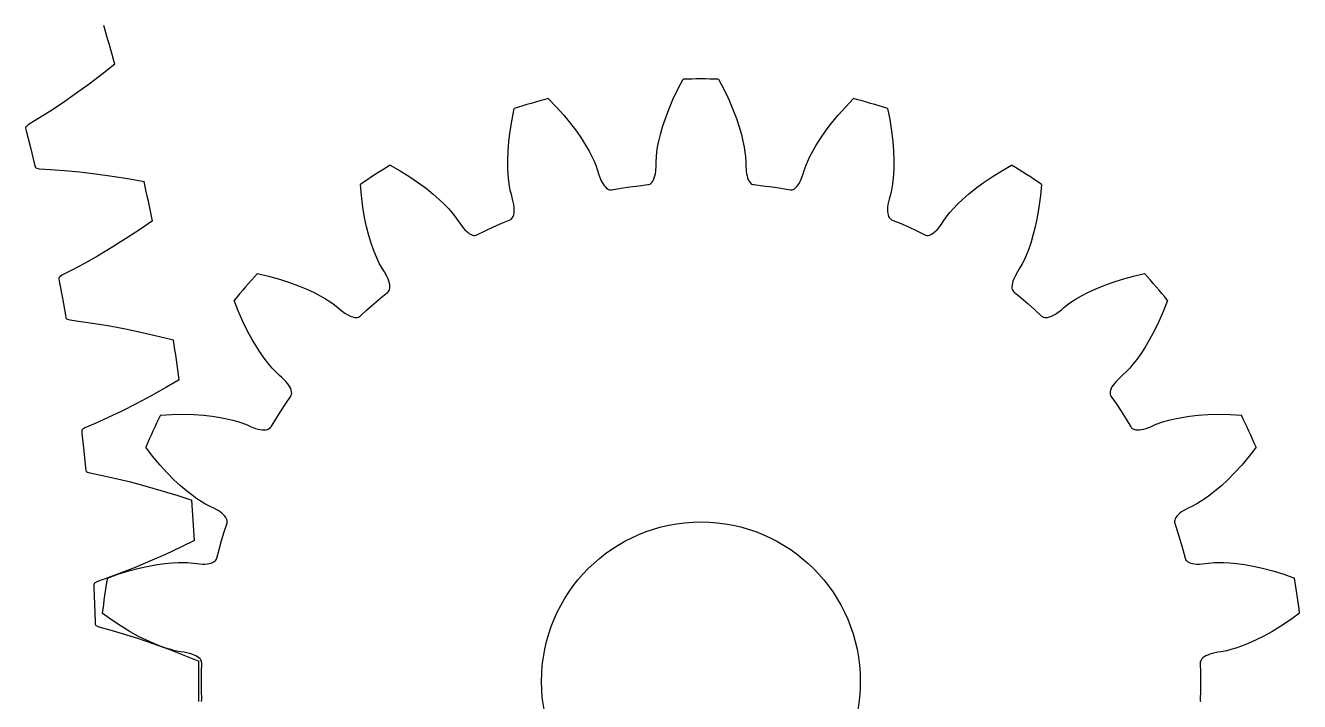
# Model space of a CAD drawing. Extents: x -46 to 68, y -46 to 46.
# Drawn here: x 42.55 to 67.92, y -0.4 to 13.07 of the extents above; entities that cross this region are included whole.
import ezdxf

# ---------------------------------------------------------------- set-up
doc = ezdxf.new("R2010")
doc.units = 0

msp = doc.modelspace()

# ---------------------------------------------------------------- linework, layer by layer
msp.add_circle((56, 0), 3.175)
msp.add_circle((56, 0), 3.175)
at = {"layer": 'layer0'}
for p, q in [((55.543, 11.796), (55.647, 11.995)), ((56.353, 11.995), (56.457, 11.796)), ((55.444, 11.589), (55.543, 11.796)), ((56.457, 11.796), (56.556, 11.589)), ((52.959, 11.608), (53.116, 11.447)), ((53.116, 11.447), (53.269, 11.276)), ((55.361, 11.394), (55.444, 11.589)), ((56.556, 11.589), (56.639, 11.394)), ((58.731, 11.276), (58.884, 11.447)), ((58.884, 11.447), (59.041, 11.608)), ((52.201, 10.963), (52.238, 11.19)), ((52.238, 11.19), (52.282, 11.41)), ((53.269, 11.276), (53.403, 11.113)), ((55.238, 11.048), (55.293, 11.214)), ((55.293, 11.214), (55.361, 11.394)), ((56.639, 11.394), (56.707, 11.214)), ((56.707, 11.214), (56.762, 11.048)), ((58.597, 11.113), (58.731, 11.276)), ((59.718, 11.41), (59.762, 11.19)), ((59.762, 11.19), (59.799, 10.963)), ((52.177, 10.753), (52.201, 10.963)), ((53.403, 11.113), (53.519, 10.959)), ((53.519, 10.959), (53.619, 10.815)), ((55.194, 10.895), (55.238, 11.048)), ((56.762, 11.048), (56.806, 10.895)), ((58.381, 10.815), (58.481, 10.959)), ((58.481, 10.959), (58.597, 11.113)), ((59.799, 10.963), (59.823, 10.753)), ((52.162, 10.561), (52.177, 10.753)), ((53.619, 10.815), (53.704, 10.681)), ((53.704, 10.681), (53.773, 10.561)), ((55.138, 10.641), (55.162, 10.76)), ((55.162, 10.76), (55.194, 10.895)), ((56.806, 10.895), (56.838, 10.76)), ((56.838, 10.76), (56.862, 10.641)), ((58.227, 10.561), (58.296, 10.681)), ((58.296, 10.681), (58.381, 10.815)), ((59.823, 10.753), (59.838, 10.561)), ((52.156, 10.385), (52.162, 10.561)), ((53.773, 10.561), (53.829, 10.452)), ((53.829, 10.452), (53.872, 10.36)), ((55.108, 10.341), (55.114, 10.456)), ((55.114, 10.456), (55.123, 10.54)), ((55.123, 10.54), (55.138, 10.641)), ((56.862, 10.641), (56.877, 10.54)), ((56.877, 10.54), (56.886, 10.456)), ((56.886, 10.456), (56.892, 10.341)), ((58.128, 10.36), (58.171, 10.452)), ((58.171, 10.452), (58.227, 10.561)), ((59.838, 10.561), (59.844, 10.385)), ((49.812, 10.281), (50.007, 10.171)), ((50.007, 10.171), (50.202, 10.05)), ((52.157, 10.227), (52.156, 10.385)), ((52.164, 10.088), (52.157, 10.227)), ((53.872, 10.36), (53.904, 10.283)), ((53.904, 10.283), (53.943, 10.173)), ((53.943, 10.173), (53.962, 10.108)), ((55.093, 10.112), (55.1, 10.161)), ((55.1, 10.161), (55.108, 10.273)), ((55.108, 10.273), (55.108, 10.341)), ((56.892, 10.341), (56.892, 10.273)), ((56.892, 10.273), (56.9, 10.161)), ((56.9, 10.161), (56.907, 10.112)), ((58.038, 10.108), (58.057, 10.173)), ((58.057, 10.173), (58.096, 10.283)), ((58.096, 10.283), (58.128, 10.36)), ((59.843, 10.227), (59.836, 10.088)), ((59.844, 10.385), (59.843, 10.227)), ((61.798, 10.05), (61.993, 10.171)), ((61.993, 10.171), (62.188, 10.281)), ((49.238, 9.676), (49.218, 9.9)), ((50.202, 10.05), (50.378, 9.931)), ((50.378, 9.931), (50.532, 9.816)), ((52.176, 9.967), (52.164, 10.088)), ((52.189, 9.866), (52.176, 9.967)), ((53.962, 10.108), (54.001, 10.003)), ((54.001, 10.003), (54.022, 9.958)), ((54.022, 9.958), (54.044, 9.918)), ((54.044, 9.918), (54.067, 9.884)), ((54.946, 9.894), (54.962, 9.897)), ((54.962, 9.897), (54.983, 9.906)), ((54.983, 9.906), (55.003, 9.92)), ((55.003, 9.92), (55.022, 9.939)), ((55.022, 9.939), (55.04, 9.964)), ((55.04, 9.964), (55.056, 9.993)), ((55.056, 9.993), (55.07, 10.028)), ((55.07, 10.028), (55.082, 10.067)), ((55.082, 10.067), (55.093, 10.112)), ((56.907, 10.112), (56.918, 10.067)), ((56.918, 10.067), (56.93, 10.028)), ((56.93, 10.028), (56.944, 9.993)), ((56.944, 9.993), (56.96, 9.964)), ((56.96, 9.964), (56.978, 9.939)), ((56.978, 9.939), (56.997, 9.92)), ((56.997, 9.92), (57.017, 9.906)), ((57.017, 9.906), (57.038, 9.897)), ((57.038, 9.897), (57.054, 9.894)), ((57.933, 9.884), (57.956, 9.918)), ((57.956, 9.918), (57.978, 9.958)), ((57.978, 9.958), (57.999, 10.003)), ((57.999, 10.003), (58.038, 10.108)), ((59.824, 9.967), (59.811, 9.866)), ((59.836, 10.088), (59.824, 9.967)), ((61.468, 9.816), (61.622, 9.931)), ((61.622, 9.931), (61.798, 10.05)), ((62.782, 9.9), (62.762, 9.676)), ((49.267, 9.449), (49.238, 9.676)), ((50.532, 9.816), (50.669, 9.706)), ((50.669, 9.706), (50.787, 9.601)), ((52.204, 9.783), (52.189, 9.866)), ((52.231, 9.671), (52.204, 9.783)), ((52.25, 9.606), (52.231, 9.671)), ((54.067, 9.884), (54.091, 9.855)), ((54.091, 9.855), (54.114, 9.831)), ((54.114, 9.831), (54.138, 9.812)), ((54.138, 9.812), (54.162, 9.799)), ((54.162, 9.799), (54.185, 9.791)), ((54.185, 9.791), (54.207, 9.789)), ((54.207, 9.789), (54.224, 9.79)), ((54.224, 9.79), (54.403, 9.821)), ((54.403, 9.821), (54.584, 9.849)), ((54.584, 9.849), (54.766, 9.873)), ((54.766, 9.873), (54.946, 9.894)), ((57.054, 9.894), (57.234, 9.873)), ((57.234, 9.873), (57.416, 9.849)), ((57.416, 9.849), (57.597, 9.821)), ((57.597, 9.821), (57.776, 9.79)), ((57.776, 9.79), (57.793, 9.789)), ((57.793, 9.789), (57.815, 9.791)), ((57.815, 9.791), (57.838, 9.799)), ((57.838, 9.799), (57.862, 9.812)), ((57.862, 9.812), (57.886, 9.831)), ((57.886, 9.831), (57.909, 9.855)), ((57.909, 9.855), (57.933, 9.884)), ((59.769, 9.671), (59.75, 9.606)), ((59.796, 9.783), (59.769, 9.671)), ((59.811, 9.866), (59.796, 9.783)), ((61.213, 9.601), (61.331, 9.706)), ((61.331, 9.706), (61.468, 9.816)), ((62.762, 9.676), (62.733, 9.449)), ((49.302, 9.24), (49.267, 9.449)), ((50.787, 9.601), (50.887, 9.505)), ((50.887, 9.505), (50.972, 9.417)), ((50.972, 9.417), (51.039, 9.341)), ((52.274, 9.496), (52.25, 9.606)), ((52.281, 9.446), (52.274, 9.496)), ((52.283, 9.401), (52.281, 9.446)), ((52.283, 9.36), (52.283, 9.401)), ((59.719, 9.446), (59.717, 9.401)), ((59.717, 9.401), (59.717, 9.36)), ((59.726, 9.496), (59.719, 9.446)), ((59.75, 9.606), (59.726, 9.496)), ((60.961, 9.341), (61.028, 9.417)), ((61.028, 9.417), (61.113, 9.505)), ((61.113, 9.505), (61.213, 9.601)), ((62.733, 9.449), (62.698, 9.24)), ((49.342, 9.052), (49.302, 9.24)), ((51.039, 9.341), (51.092, 9.276)), ((51.092, 9.276), (51.16, 9.182)), ((51.16, 9.182), (51.196, 9.124)), ((52.034, 9.125), (52.201, 9.196)), ((52.201, 9.196), (52.216, 9.204)), ((52.216, 9.204), (52.233, 9.218)), ((52.233, 9.218), (52.249, 9.238)), ((52.249, 9.238), (52.261, 9.261)), ((52.261, 9.261), (52.271, 9.29)), ((52.271, 9.29), (52.279, 9.322)), ((52.279, 9.322), (52.283, 9.36)), ((59.717, 9.36), (59.721, 9.322)), ((59.721, 9.322), (59.729, 9.29)), ((59.729, 9.29), (59.739, 9.261)), ((59.739, 9.261), (59.751, 9.238)), ((59.751, 9.238), (59.767, 9.218)), ((59.767, 9.218), (59.784, 9.204)), ((59.784, 9.204), (59.799, 9.196)), ((59.799, 9.196), (59.966, 9.125)), ((60.804, 9.124), (60.84, 9.182)), ((60.84, 9.182), (60.908, 9.276)), ((60.908, 9.276), (60.961, 9.341)), ((62.698, 9.24), (62.658, 9.052)), ((49.386, 8.882), (49.342, 9.052)), ((49.432, 8.73), (49.386, 8.882)), ((51.196, 9.124), (51.264, 9.034)), ((51.264, 9.034), (51.297, 8.997)), ((51.297, 8.997), (51.329, 8.965)), ((51.329, 8.965), (51.361, 8.939)), ((51.361, 8.939), (51.392, 8.917)), ((51.392, 8.917), (51.421, 8.901)), ((51.421, 8.901), (51.449, 8.89)), ((51.449, 8.89), (51.475, 8.884)), ((51.475, 8.884), (51.5, 8.883)), ((51.5, 8.883), (51.522, 8.887)), ((51.522, 8.887), (51.538, 8.893)), ((51.538, 8.893), (51.701, 8.973)), ((51.701, 8.973), (51.867, 9.051)), ((51.867, 9.051), (52.034, 9.125)), ((59.966, 9.125), (60.133, 9.051)), ((60.133, 9.051), (60.299, 8.973)), ((60.299, 8.973), (60.462, 8.893)), ((60.462, 8.893), (60.478, 8.887)), ((60.478, 8.887), (60.5, 8.883)), ((60.5, 8.883), (60.525, 8.884)), ((60.525, 8.884), (60.551, 8.89)), ((60.551, 8.89), (60.579, 8.901)), ((60.579, 8.901), (60.608, 8.917)), ((60.608, 8.917), (60.639, 8.939)), ((60.639, 8.939), (60.671, 8.965)), ((60.671, 8.965), (60.703, 8.997)), ((60.703, 8.997), (60.736, 9.034)), ((60.736, 9.034), (60.804, 9.124)), ((62.614, 8.882), (62.568, 8.73)), ((62.658, 9.052), (62.614, 8.882)), ((49.477, 8.599), (49.432, 8.73)), ((62.568, 8.73), (62.523, 8.599)), ((49.522, 8.486), (49.477, 8.599)), ((49.564, 8.393), (49.522, 8.486)), ((49.601, 8.317), (49.564, 8.393)), ((62.436, 8.393), (62.399, 8.317)), ((62.478, 8.486), (62.436, 8.393)), ((62.523, 8.599), (62.478, 8.486)), ((47.166, 8.122), (47.385, 8.071)), ((49.659, 8.217), (49.601, 8.317)), ((49.696, 8.16), (49.659, 8.217)), ((49.75, 8.061), (49.696, 8.16)), ((62.304, 8.16), (62.25, 8.061)), ((62.341, 8.217), (62.304, 8.16)), ((62.399, 8.317), (62.341, 8.217)), ((64.615, 8.071), (64.834, 8.122)), ((47.385, 8.071), (47.606, 8.01)), ((47.606, 8.01), (47.807, 7.945)), ((47.807, 7.945), (47.988, 7.878)), ((47.988, 7.878), (48.15, 7.811)), ((49.77, 8.016), (49.75, 8.061)), ((49.785, 7.973), (49.77, 8.016)), ((49.796, 7.933), (49.785, 7.973)), ((49.803, 7.896), (49.796, 7.933)), ((49.805, 7.863), (49.803, 7.896)), ((62.197, 7.896), (62.195, 7.863)), ((62.204, 7.933), (62.197, 7.896)), ((62.215, 7.973), (62.204, 7.933)), ((62.23, 8.016), (62.215, 7.973)), ((62.25, 8.061), (62.23, 8.016)), ((63.85, 7.811), (64.012, 7.878)), ((64.012, 7.878), (64.193, 7.945)), ((64.193, 7.945), (64.394, 8.01)), ((64.394, 8.01), (64.615, 8.071)), ((48.15, 7.811), (48.294, 7.744)), ((48.294, 7.744), (48.417, 7.68)), ((48.417, 7.68), (48.523, 7.619)), ((48.523, 7.619), (48.609, 7.565)), ((49.484, 7.52), (49.624, 7.638)), ((49.624, 7.638), (49.764, 7.753)), ((49.764, 7.753), (49.776, 7.765)), ((49.776, 7.765), (49.789, 7.784)), ((49.789, 7.784), (49.798, 7.806)), ((49.798, 7.806), (49.804, 7.833)), ((49.804, 7.833), (49.805, 7.863)), ((62.195, 7.863), (62.196, 7.833)), ((62.196, 7.833), (62.202, 7.806)), ((62.202, 7.806), (62.211, 7.784)), ((62.211, 7.784), (62.224, 7.765)), ((62.224, 7.765), (62.236, 7.753)), ((62.236, 7.753), (62.376, 7.638)), ((62.376, 7.638), (62.516, 7.52)), ((63.391, 7.565), (63.477, 7.619)), ((63.477, 7.619), (63.583, 7.68)), ((63.583, 7.68), (63.706, 7.744)), ((63.706, 7.744), (63.85, 7.811)), ((46.785, 7.379), (46.704, 7.588)), ((46.877, 7.169), (46.785, 7.379)), ((48.609, 7.565), (48.678, 7.517)), ((48.678, 7.517), (48.769, 7.446)), ((48.769, 7.446), (48.82, 7.401)), ((48.82, 7.401), (48.91, 7.334)), ((49.213, 7.276), (49.347, 7.398)), ((49.347, 7.398), (49.484, 7.52)), ((62.516, 7.52), (62.653, 7.398)), ((62.653, 7.398), (62.787, 7.276)), ((63.09, 7.334), (63.18, 7.401)), ((63.18, 7.401), (63.231, 7.446)), ((63.231, 7.446), (63.322, 7.517)), ((63.322, 7.517), (63.391, 7.565)), ((65.215, 7.379), (65.123, 7.169)), ((65.296, 7.588), (65.215, 7.379)), ((46.97, 6.979), (46.877, 7.169)), ((48.91, 7.334), (48.953, 7.307)), ((48.953, 7.307), (48.993, 7.286)), ((48.993, 7.286), (49.031, 7.27)), ((49.031, 7.27), (49.066, 7.258)), ((49.066, 7.258), (49.099, 7.251)), ((49.099, 7.251), (49.129, 7.248)), ((49.129, 7.248), (49.156, 7.25)), ((49.156, 7.25), (49.179, 7.256)), ((49.179, 7.256), (49.2, 7.266)), ((49.2, 7.266), (49.213, 7.276)), ((62.787, 7.276), (62.8, 7.266)), ((62.8, 7.266), (62.821, 7.256)), ((62.821, 7.256), (62.844, 7.25)), ((62.844, 7.25), (62.871, 7.248)), ((62.871, 7.248), (62.901, 7.251)), ((62.901, 7.251), (62.934, 7.258)), ((62.934, 7.258), (62.969, 7.27)), ((62.969, 7.27), (63.007, 7.286)), ((63.007, 7.286), (63.047, 7.307)), ((63.047, 7.307), (63.09, 7.334)), ((65.123, 7.169), (65.03, 6.979)), ((47.062, 6.809), (46.97, 6.979)), ((65.03, 6.979), (64.938, 6.809)), ((47.152, 6.659), (47.062, 6.809)), ((47.238, 6.526), (47.152, 6.659)), ((64.848, 6.659), (64.762, 6.526)), ((64.938, 6.809), (64.848, 6.659)), ((47.319, 6.413), (47.238, 6.526)), ((47.394, 6.317), (47.319, 6.413)), ((64.681, 6.413), (64.606, 6.317)), ((64.762, 6.526), (64.681, 6.413)), ((47.46, 6.24), (47.394, 6.317)), ((47.517, 6.178), (47.46, 6.24)), ((47.601, 6.098), (47.517, 6.178)), ((47.652, 6.053), (47.601, 6.098)), ((64.399, 6.098), (64.348, 6.053)), ((64.483, 6.178), (64.399, 6.098)), ((64.54, 6.24), (64.483, 6.178)), ((64.606, 6.317), (64.54, 6.24)), ((47.732, 5.974), (47.652, 6.053)), ((47.764, 5.936), (47.732, 5.974)), ((47.791, 5.899), (47.764, 5.936)), ((47.813, 5.864), (47.791, 5.899)), ((47.829, 5.831), (47.813, 5.864)), ((64.187, 5.864), (64.171, 5.831)), ((64.209, 5.899), (64.187, 5.864)), ((64.236, 5.936), (64.209, 5.899)), ((64.268, 5.974), (64.236, 5.936)), ((64.348, 6.053), (64.268, 5.974)), ((47.73, 5.533), (47.832, 5.683)), ((47.841, 5.799), (47.829, 5.831)), ((47.832, 5.683), (47.84, 5.697)), ((47.84, 5.697), (47.848, 5.719)), ((47.848, 5.77), (47.841, 5.799)), ((47.85, 5.743), (47.848, 5.77)), ((47.848, 5.719), (47.85, 5.743)), ((64.152, 5.77), (64.15, 5.743)), ((64.15, 5.743), (64.152, 5.719)), ((64.159, 5.799), (64.152, 5.77)), ((64.152, 5.719), (64.16, 5.697)), ((64.171, 5.831), (64.159, 5.799)), ((64.16, 5.697), (64.168, 5.683)), ((64.168, 5.683), (64.27, 5.533)), ((47.532, 5.224), (47.63, 5.379)), ((47.63, 5.379), (47.73, 5.533)), ((64.27, 5.533), (64.37, 5.379)), ((64.37, 5.379), (64.468, 5.224)), ((45.236, 5.304), (45.46, 5.317)), ((45.46, 5.317), (45.689, 5.32)), ((45.689, 5.32), (45.901, 5.315)), ((45.901, 5.315), (46.093, 5.302)), ((46.093, 5.302), (46.267, 5.283)), ((46.267, 5.283), (46.424, 5.259)), ((46.424, 5.259), (46.56, 5.232)), ((46.56, 5.232), (46.679, 5.204)), ((46.679, 5.204), (46.777, 5.176)), ((46.777, 5.176), (46.857, 5.15)), ((46.857, 5.15), (46.964, 5.107)), ((46.964, 5.107), (47.026, 5.079)), ((47.026, 5.079), (47.131, 5.039)), ((47.438, 5.069), (47.532, 5.224)), ((64.468, 5.224), (64.562, 5.069)), ((64.869, 5.039), (64.974, 5.079)), ((64.974, 5.079), (65.036, 5.107)), ((65.036, 5.107), (65.143, 5.15)), ((65.143, 5.15), (65.223, 5.176)), ((65.223, 5.176), (65.321, 5.204)), ((65.321, 5.204), (65.44, 5.232)), ((65.44, 5.232), (65.576, 5.259)), ((65.576, 5.259), (65.733, 5.283)), ((65.733, 5.283), (65.907, 5.302)), ((65.907, 5.302), (66.099, 5.315)), ((66.099, 5.315), (66.311, 5.32)), ((66.311, 5.32), (66.54, 5.317)), ((66.54, 5.317), (66.764, 5.304)), ((47.131, 5.039), (47.179, 5.026)), ((47.179, 5.026), (47.224, 5.017)), ((47.224, 5.017), (47.265, 5.012)), ((47.265, 5.012), (47.302, 5.01)), ((47.302, 5.01), (47.336, 5.013)), ((47.336, 5.013), (47.365, 5.019)), ((47.365, 5.019), (47.39, 5.028)), ((47.39, 5.028), (47.412, 5.04)), ((47.412, 5.04), (47.428, 5.056)), ((47.428, 5.056), (47.438, 5.069)), ((64.562, 5.069), (64.572, 5.056)), ((64.572, 5.056), (64.588, 5.04)), ((64.588, 5.04), (64.61, 5.028)), ((64.61, 5.028), (64.635, 5.019)), ((64.635, 5.019), (64.664, 5.013)), ((64.664, 5.013), (64.698, 5.01)), ((64.698, 5.01), (64.735, 5.012)), ((64.735, 5.012), (64.776, 5.017)), ((64.776, 5.017), (64.821, 5.026)), ((64.821, 5.026), (64.869, 5.039)), ((45.08, 4.484), (44.943, 4.662)), ((67.057, 4.662), (66.92, 4.484)), ((45.227, 4.308), (45.08, 4.484)), ((66.92, 4.484), (66.773, 4.308)), ((45.37, 4.152), (45.227, 4.308)), ((45.505, 4.015), (45.37, 4.152)), ((66.63, 4.152), (66.495, 4.015)), ((66.773, 4.308), (66.63, 4.152)), ((45.634, 3.896), (45.505, 4.015)), ((45.755, 3.793), (45.634, 3.896)), ((66.366, 3.896), (66.245, 3.793)), ((66.495, 4.015), (66.366, 3.896)), ((45.864, 3.708), (45.755, 3.793)), ((45.963, 3.637), (45.864, 3.708)), ((46.048, 3.581), (45.963, 3.637)), ((46.12, 3.538), (46.048, 3.581)), ((65.952, 3.581), (65.88, 3.538)), ((66.037, 3.637), (65.952, 3.581)), ((66.136, 3.708), (66.037, 3.637)), ((66.245, 3.793), (66.136, 3.708)), ((46.223, 3.484), (46.12, 3.538)), ((46.285, 3.456), (46.223, 3.484)), ((46.384, 3.403), (46.285, 3.456)), ((46.425, 3.375), (46.384, 3.403)), ((46.461, 3.347), (46.425, 3.375)), ((46.492, 3.32), (46.461, 3.347)), ((46.518, 3.292), (46.492, 3.32)), ((65.508, 3.32), (65.482, 3.292)), ((65.539, 3.347), (65.508, 3.32)), ((65.575, 3.375), (65.539, 3.347)), ((65.616, 3.403), (65.575, 3.375)), ((65.715, 3.456), (65.616, 3.403)), ((65.777, 3.484), (65.715, 3.456)), ((65.88, 3.538), (65.777, 3.484)), ((46.506, 2.979), (46.562, 3.151)), ((46.538, 3.266), (46.518, 3.292)), ((46.553, 3.239), (46.538, 3.266)), ((46.562, 3.214), (46.553, 3.239)), ((46.567, 3.19), (46.562, 3.214)), ((46.562, 3.151), (46.566, 3.167)), ((46.566, 3.167), (46.567, 3.19)), ((65.438, 3.214), (65.433, 3.19)), ((65.433, 3.19), (65.434, 3.167)), ((65.434, 3.167), (65.438, 3.151)), ((65.447, 3.239), (65.438, 3.214)), ((65.438, 3.151), (65.494, 2.979)), ((65.462, 3.266), (65.447, 3.239)), ((65.482, 3.292), (65.462, 3.266)), ((46.403, 2.627), (46.453, 2.803)), ((46.453, 2.803), (46.506, 2.979)), ((65.494, 2.979), (65.547, 2.803)), ((65.547, 2.803), (65.597, 2.627)), ((46.357, 2.451), (46.403, 2.627)), ((65.597, 2.627), (65.643, 2.451)), ((44.813, 2.254), (45.001, 2.296)), ((45.001, 2.296), (45.173, 2.327)), ((45.173, 2.327), (45.33, 2.348)), ((45.33, 2.348), (45.468, 2.361)), ((45.468, 2.361), (45.59, 2.367)), ((45.59, 2.367), (45.692, 2.368)), ((45.692, 2.368), (45.776, 2.365)), ((45.776, 2.365), (45.891, 2.355)), ((45.891, 2.355), (45.958, 2.345)), ((45.958, 2.345), (46.071, 2.337)), ((46.071, 2.337), (46.121, 2.337)), ((46.121, 2.337), (46.166, 2.341)), ((46.166, 2.341), (46.207, 2.348)), ((46.207, 2.348), (46.243, 2.357)), ((46.243, 2.357), (46.274, 2.369)), ((46.274, 2.369), (46.301, 2.382)), ((46.301, 2.382), (46.323, 2.398)), ((46.323, 2.398), (46.339, 2.416)), ((46.339, 2.416), (46.351, 2.436)), ((46.351, 2.436), (46.357, 2.451)), ((65.643, 2.451), (65.649, 2.436)), ((65.649, 2.436), (65.661, 2.416)), ((65.661, 2.416), (65.677, 2.398)), ((65.677, 2.398), (65.699, 2.382)), ((65.699, 2.382), (65.726, 2.369)), ((65.726, 2.369), (65.757, 2.357)), ((65.757, 2.357), (65.793, 2.348)), ((65.793, 2.348), (65.834, 2.341)), ((65.834, 2.341), (65.879, 2.337)), ((65.879, 2.337), (65.929, 2.337)), ((65.929, 2.337), (66.042, 2.345)), ((66.042, 2.345), (66.109, 2.355)), ((66.109, 2.355), (66.224, 2.365)), ((66.224, 2.365), (66.308, 2.368)), ((66.308, 2.368), (66.41, 2.367)), ((66.41, 2.367), (66.532, 2.361)), ((66.532, 2.361), (66.67, 2.348)), ((66.67, 2.348), (66.827, 2.327)), ((66.827, 2.327), (66.999, 2.296)), ((66.999, 2.296), (67.187, 2.254)), ((44.178, 2.056), (44.389, 2.132)), ((44.389, 2.132), (44.608, 2.2)), ((44.608, 2.2), (44.813, 2.254)), ((67.187, 2.254), (67.392, 2.2)), ((67.392, 2.2), (67.611, 2.132)), ((67.611, 2.132), (67.822, 2.056)), ((44.259, 1.226), (44.077, 1.358)), ((67.923, 1.358), (67.741, 1.226)), ((44.45, 1.099), (44.259, 1.226)), ((44.631, 0.989), (44.45, 1.099)), ((67.55, 1.099), (67.369, 0.989)), ((67.741, 1.226), (67.55, 1.099)), ((44.799, 0.896), (44.631, 0.989)), ((44.956, 0.818), (44.799, 0.896)), ((45.101, 0.753), (44.956, 0.818)), ((67.044, 0.818), (66.899, 0.753)), ((67.201, 0.896), (67.044, 0.818)), ((67.369, 0.989), (67.201, 0.896)), ((45.23, 0.702), (45.101, 0.753)), ((45.345, 0.662), (45.23, 0.702)), ((45.442, 0.632), (45.345, 0.662)), ((45.524, 0.611), (45.442, 0.632)), ((45.637, 0.589), (45.524, 0.611)), ((45.705, 0.579), (45.637, 0.589)), ((45.815, 0.555), (45.705, 0.579)), ((45.862, 0.541), (45.815, 0.555)), ((45.905, 0.524), (45.862, 0.541)), ((45.942, 0.507), (45.905, 0.524)), ((66.095, 0.524), (66.058, 0.507)), ((66.138, 0.541), (66.095, 0.524)), ((66.185, 0.555), (66.138, 0.541)), ((66.295, 0.579), (66.185, 0.555)), ((66.363, 0.589), (66.295, 0.579)), ((66.476, 0.611), (66.363, 0.589)), ((66.558, 0.632), (66.476, 0.611)), ((66.655, 0.662), (66.558, 0.632)), ((66.77, 0.702), (66.655, 0.662)), ((66.899, 0.753), (66.77, 0.702)), ((45.974, 0.488), (45.942, 0.507)), ((46.001, 0.467), (45.974, 0.488)), ((46.023, 0.447), (46.001, 0.467)), ((46.039, 0.425), (46.023, 0.447)), ((46.05, 0.403), (46.039, 0.425)), ((46.056, 0.381), (46.05, 0.403)), ((46.052, 0.183), (46.057, 0.365)), ((46.057, 0.365), (46.056, 0.381)), ((65.944, 0.381), (65.943, 0.365)), ((65.943, 0.365), (65.948, 0.183)), ((65.95, 0.403), (65.944, 0.381)), ((65.961, 0.425), (65.95, 0.403)), ((65.977, 0.447), (65.961, 0.425)), ((65.999, 0.467), (65.977, 0.447)), ((66.026, 0.488), (65.999, 0.467)), ((66.058, 0.507), (66.026, 0.488)), ((46.05, 0), (46.052, 0.183)), ((46.052, -0.183), (46.05, 0)), ((65.948, 0.183), (65.95, 0)), ((65.95, 0), (65.948, -0.183)), ((46.057, -0.365), (46.052, -0.183)), ((65.948, -0.183), (65.943, -0.365)), ((46.05, -0.403), (46.056, -0.381)), ((46.056, -0.381), (46.057, -0.365)), ((65.943, -0.365), (65.944, -0.381)), ((65.944, -0.381), (65.95, -0.403))]:
    msp.add_line(p, q, dxfattribs=at)
for start, end in [(88.3151, 91.6849), (104.6787, 108.0485), (71.9515, 75.3213), (121.0424, 124.4122), (55.5878, 58.9576), (137.406, 140.7758), (39.2242, 42.594), (153.7697, 157.1394), (22.8606, 26.2304), (170.1333, 173.5031), (6.4969, 9.8667)]:
    msp.add_arc((56, 0), 12, start, end, dxfattribs=at)
at = {"layer": 'layer1'}
for p, q in [((44.327, 12.293), (44.1, 12.114)), ((44.1, 12.114), (43.817, 11.899)), ((43.545, 11.702), (43.283, 11.52)), ((43.817, 11.899), (43.545, 11.702)), ((43.283, 11.52), (43.033, 11.354)), ((42.794, 11.203), (42.603, 11.087)), ((43.033, 11.354), (42.794, 11.203)), ((42.548, 11.03), (42.547, 11.018)), ((42.547, 11.018), (42.56, 10.967)), ((42.555, 11.043), (42.548, 11.03)), ((42.566, 11.056), (42.555, 11.043)), ((42.56, 10.967), (42.644, 10.632)), ((42.603, 11.087), (42.566, 11.056)), ((42.644, 10.632), (42.727, 10.298)), ((42.727, 10.298), (42.739, 10.246)), ((42.739, 10.246), (42.746, 10.237)), ((42.746, 10.237), (42.758, 10.228)), ((42.758, 10.228), (42.774, 10.221)), ((42.774, 10.221), (42.822, 10.212)), ((42.822, 10.212), (43.044, 10.199)), ((43.044, 10.199), (43.326, 10.178)), ((43.326, 10.178), (43.625, 10.148)), ((43.625, 10.148), (43.941, 10.111)), ((43.941, 10.111), (44.275, 10.064)), ((44.275, 10.064), (44.625, 10.008)), ((44.625, 10.008), (44.91, 9.957)), ((45.077, 9.171), (44.838, 9.008)), ((44.838, 9.008), (44.54, 8.814)), ((44.255, 8.636), (43.981, 8.473)), ((44.54, 8.814), (44.255, 8.636)), ((43.981, 8.473), (43.72, 8.325)), ((43.471, 8.19), (43.273, 8.088)), ((43.72, 8.325), (43.471, 8.19)), ((43.214, 8.035), (43.212, 8.023)), ((43.212, 8.023), (43.221, 7.971)), ((43.221, 8.047), (43.214, 8.035)), ((43.234, 8.06), (43.221, 8.047)), ((43.221, 7.971), (43.282, 7.632)), ((43.273, 8.088), (43.234, 8.06)), ((43.282, 7.632), (43.341, 7.292)), ((43.341, 7.292), (43.35, 7.24)), ((43.35, 7.24), (43.356, 7.23)), ((43.356, 7.23), (43.367, 7.221)), ((43.367, 7.221), (43.383, 7.213)), ((43.383, 7.213), (43.43, 7.2)), ((43.43, 7.2), (43.651, 7.171)), ((43.651, 7.171), (43.93, 7.13)), ((43.93, 7.13), (44.226, 7.081)), ((44.226, 7.081), (44.539, 7.021)), ((44.539, 7.021), (44.869, 6.951)), ((44.869, 6.951), (45.214, 6.871)), ((45.214, 6.871), (45.495, 6.8)), ((45.357, 5.858), (45.047, 5.685)), ((45.607, 6.004), (45.357, 5.858)), ((45.047, 5.685), (44.749, 5.528)), ((44.465, 5.384), (44.194, 5.255)), ((44.749, 5.528), (44.465, 5.384)), ((43.937, 5.138), (43.732, 5.05)), ((44.194, 5.255), (43.937, 5.138)), ((43.669, 5.001), (43.666, 4.989)), ((43.666, 4.989), (43.672, 4.937)), ((43.677, 5.013), (43.669, 5.001)), ((43.672, 4.937), (43.709, 4.594)), ((43.69, 5.025), (43.677, 5.013)), ((43.732, 5.05), (43.69, 5.025)), ((43.709, 4.594), (43.744, 4.251)), ((43.744, 4.251), (43.749, 4.198)), ((43.749, 4.198), (43.755, 4.188)), ((43.755, 4.188), (43.765, 4.178)), ((43.765, 4.178), (43.78, 4.169)), ((43.78, 4.169), (43.826, 4.153)), ((43.826, 4.153), (44.045, 4.109)), ((44.045, 4.109), (44.321, 4.049)), ((44.321, 4.049), (44.612, 3.978)), ((44.612, 3.978), (44.921, 3.897)), ((44.921, 3.897), (45.244, 3.805)), ((45.244, 3.805), (45.584, 3.7)), ((45.584, 3.7), (45.858, 3.609)), ((45.914, 2.808), (45.655, 2.68)), ((45.655, 2.68), (45.334, 2.529)), ((45.026, 2.393), (44.732, 2.269)), ((45.334, 2.529), (45.026, 2.393)), ((44.188, 2.061), (43.978, 1.987)), ((44.453, 2.159), (44.188, 2.061)), ((44.732, 2.269), (44.453, 2.159)), ((43.912, 1.942), (43.908, 1.931)), ((43.908, 1.931), (43.91, 1.878)), ((43.91, 1.878), (43.923, 1.534)), ((43.921, 1.954), (43.912, 1.942)), ((43.935, 1.965), (43.921, 1.954)), ((43.978, 1.987), (43.935, 1.965)), ((43.923, 1.534), (43.934, 1.189)), ((43.934, 1.189), (43.936, 1.136)), ((43.936, 1.136), (43.94, 1.125)), ((43.94, 1.125), (43.95, 1.115)), ((43.95, 1.115), (43.965, 1.105)), ((43.965, 1.105), (44.009, 1.086)), ((44.009, 1.086), (44.224, 1.027)), ((44.224, 1.027), (44.495, 0.947)), ((44.495, 0.947), (44.781, 0.857)), ((44.781, 0.857), (45.083, 0.754)), ((45.083, 0.754), (45.4, 0.639)), ((45.4, 0.639), (45.731, 0.511)), ((45.731, 0.511), (45.998, 0.402))]:
    msp.add_line(p, q, dxfattribs=at)
for start, end in [(15.4996, 16.5004), (11.4996, 12.5004), (7.4996, 8.5004), (3.4996, 4.5004), (359.4996, 360.5004)]:
    msp.add_arc((0, 0), 46, start, end, dxfattribs=at)
at = {"layer": 'layer2'}
for p, q in [((55.543, 11.796), (55.647, 11.995)), ((56.353, 11.995), (56.457, 11.796)), ((55.444, 11.589), (55.543, 11.796)), ((56.457, 11.796), (56.556, 11.589)), ((52.959, 11.608), (53.116, 11.447)), ((53.116, 11.447), (53.269, 11.276)), ((55.361, 11.394), (55.444, 11.589)), ((56.556, 11.589), (56.639, 11.394)), ((58.731, 11.276), (58.884, 11.447)), ((58.884, 11.447), (59.041, 11.608)), ((52.201, 10.963), (52.238, 11.19)), ((52.238, 11.19), (52.282, 11.41)), ((53.269, 11.276), (53.403, 11.113)), ((55.238, 11.048), (55.293, 11.214)), ((55.293, 11.214), (55.361, 11.394)), ((56.639, 11.394), (56.707, 11.214)), ((56.707, 11.214), (56.762, 11.048)), ((58.597, 11.113), (58.731, 11.276)), ((59.718, 11.41), (59.762, 11.19)), ((59.762, 11.19), (59.799, 10.963)), ((52.177, 10.753), (52.201, 10.963)), ((53.403, 11.113), (53.519, 10.959)), ((53.519, 10.959), (53.619, 10.815)), ((55.194, 10.895), (55.238, 11.048)), ((56.762, 11.048), (56.806, 10.895)), ((58.381, 10.815), (58.481, 10.959)), ((58.481, 10.959), (58.597, 11.113)), ((59.799, 10.963), (59.823, 10.753)), ((52.162, 10.561), (52.177, 10.753)), ((53.619, 10.815), (53.704, 10.681)), ((53.704, 10.681), (53.773, 10.561)), ((55.138, 10.641), (55.162, 10.76)), ((55.162, 10.76), (55.194, 10.895)), ((56.806, 10.895), (56.838, 10.76)), ((56.838, 10.76), (56.862, 10.641)), ((58.227, 10.561), (58.296, 10.681)), ((58.296, 10.681), (58.381, 10.815)), ((59.823, 10.753), (59.838, 10.561)), ((52.156, 10.385), (52.162, 10.561)), ((53.773, 10.561), (53.829, 10.452)), ((53.829, 10.452), (53.872, 10.36)), ((55.108, 10.341), (55.114, 10.456)), ((55.114, 10.456), (55.123, 10.54)), ((55.123, 10.54), (55.138, 10.641)), ((56.862, 10.641), (56.877, 10.54)), ((56.877, 10.54), (56.886, 10.456)), ((56.886, 10.456), (56.892, 10.341)), ((58.128, 10.36), (58.171, 10.452)), ((58.171, 10.452), (58.227, 10.561)), ((59.838, 10.561), (59.844, 10.385)), ((49.812, 10.281), (50.007, 10.171)), ((50.007, 10.171), (50.202, 10.05)), ((52.157, 10.227), (52.156, 10.385)), ((52.164, 10.088), (52.157, 10.227)), ((53.872, 10.36), (53.904, 10.283)), ((53.904, 10.283), (53.943, 10.173)), ((53.943, 10.173), (53.962, 10.108)), ((55.093, 10.112), (55.1, 10.161)), ((55.1, 10.161), (55.108, 10.273)), ((55.108, 10.273), (55.108, 10.341)), ((56.892, 10.341), (56.892, 10.273)), ((56.892, 10.273), (56.9, 10.161)), ((56.9, 10.161), (56.907, 10.112)), ((58.038, 10.108), (58.057, 10.173)), ((58.057, 10.173), (58.096, 10.283)), ((58.096, 10.283), (58.128, 10.36)), ((59.843, 10.227), (59.836, 10.088)), ((59.844, 10.385), (59.843, 10.227)), ((61.798, 10.05), (61.993, 10.171)), ((61.993, 10.171), (62.188, 10.281)), ((49.238, 9.676), (49.218, 9.9)), ((50.202, 10.05), (50.378, 9.931)), ((50.378, 9.931), (50.532, 9.816)), ((52.176, 9.967), (52.164, 10.088)), ((52.189, 9.866), (52.176, 9.967)), ((53.962, 10.108), (54.001, 10.003)), ((54.001, 10.003), (54.022, 9.958)), ((54.022, 9.958), (54.044, 9.918)), ((54.044, 9.918), (54.067, 9.884)), ((54.946, 9.894), (54.962, 9.897)), ((54.962, 9.897), (54.983, 9.906)), ((54.983, 9.906), (55.003, 9.92)), ((55.003, 9.92), (55.022, 9.939)), ((55.022, 9.939), (55.04, 9.964)), ((55.04, 9.964), (55.056, 9.993)), ((55.056, 9.993), (55.07, 10.028)), ((55.07, 10.028), (55.082, 10.067)), ((55.082, 10.067), (55.093, 10.112)), ((56.907, 10.112), (56.918, 10.067)), ((56.918, 10.067), (56.93, 10.028)), ((56.93, 10.028), (56.944, 9.993)), ((56.944, 9.993), (56.96, 9.964)), ((56.96, 9.964), (56.978, 9.939)), ((56.978, 9.939), (56.997, 9.92)), ((56.997, 9.92), (57.017, 9.906)), ((57.017, 9.906), (57.038, 9.897)), ((57.038, 9.897), (57.054, 9.894)), ((57.933, 9.884), (57.956, 9.918)), ((57.956, 9.918), (57.978, 9.958)), ((57.978, 9.958), (57.999, 10.003)), ((57.999, 10.003), (58.038, 10.108)), ((59.824, 9.967), (59.811, 9.866)), ((59.836, 10.088), (59.824, 9.967)), ((61.468, 9.816), (61.622, 9.931)), ((61.622, 9.931), (61.798, 10.05)), ((62.782, 9.9), (62.762, 9.676)), ((49.267, 9.449), (49.238, 9.676)), ((50.532, 9.816), (50.669, 9.706)), ((50.669, 9.706), (50.787, 9.601)), ((52.204, 9.783), (52.189, 9.866)), ((52.231, 9.671), (52.204, 9.783)), ((52.25, 9.606), (52.231, 9.671)), ((54.067, 9.884), (54.091, 9.855)), ((54.091, 9.855), (54.114, 9.831)), ((54.114, 9.831), (54.138, 9.812)), ((54.138, 9.812), (54.162, 9.799)), ((54.162, 9.799), (54.185, 9.791)), ((54.185, 9.791), (54.207, 9.789)), ((54.207, 9.789), (54.224, 9.79)), ((54.224, 9.79), (54.403, 9.821)), ((54.403, 9.821), (54.584, 9.849)), ((54.584, 9.849), (54.766, 9.873)), ((54.766, 9.873), (54.946, 9.894)), ((57.054, 9.894), (57.234, 9.873)), ((57.234, 9.873), (57.416, 9.849)), ((57.416, 9.849), (57.597, 9.821)), ((57.597, 9.821), (57.776, 9.79)), ((57.776, 9.79), (57.793, 9.789)), ((57.793, 9.789), (57.815, 9.791)), ((57.815, 9.791), (57.838, 9.799)), ((57.838, 9.799), (57.862, 9.812)), ((57.862, 9.812), (57.886, 9.831)), ((57.886, 9.831), (57.909, 9.855)), ((57.909, 9.855), (57.933, 9.884)), ((59.769, 9.671), (59.75, 9.606)), ((59.796, 9.783), (59.769, 9.671)), ((59.811, 9.866), (59.796, 9.783)), ((61.213, 9.601), (61.331, 9.706)), ((61.331, 9.706), (61.468, 9.816)), ((62.762, 9.676), (62.733, 9.449)), ((49.302, 9.24), (49.267, 9.449)), ((50.787, 9.601), (50.887, 9.505)), ((50.887, 9.505), (50.972, 9.417)), ((50.972, 9.417), (51.039, 9.341)), ((52.274, 9.496), (52.25, 9.606)), ((52.281, 9.446), (52.274, 9.496)), ((52.283, 9.401), (52.281, 9.446)), ((52.283, 9.36), (52.283, 9.401)), ((59.719, 9.446), (59.717, 9.401)), ((59.717, 9.401), (59.717, 9.36)), ((59.726, 9.496), (59.719, 9.446)), ((59.75, 9.606), (59.726, 9.496)), ((60.961, 9.341), (61.028, 9.417)), ((61.028, 9.417), (61.113, 9.505)), ((61.113, 9.505), (61.213, 9.601)), ((62.733, 9.449), (62.698, 9.24)), ((49.342, 9.052), (49.302, 9.24)), ((51.039, 9.341), (51.092, 9.276)), ((51.092, 9.276), (51.16, 9.182)), ((51.16, 9.182), (51.196, 9.124)), ((52.034, 9.125), (52.201, 9.196)), ((52.201, 9.196), (52.216, 9.204)), ((52.216, 9.204), (52.233, 9.218)), ((52.233, 9.218), (52.249, 9.238)), ((52.249, 9.238), (52.261, 9.261)), ((52.261, 9.261), (52.271, 9.29)), ((52.271, 9.29), (52.279, 9.322)), ((52.279, 9.322), (52.283, 9.36)), ((59.717, 9.36), (59.721, 9.322)), ((59.721, 9.322), (59.729, 9.29)), ((59.729, 9.29), (59.739, 9.261)), ((59.739, 9.261), (59.751, 9.238)), ((59.751, 9.238), (59.767, 9.218)), ((59.767, 9.218), (59.784, 9.204)), ((59.784, 9.204), (59.799, 9.196)), ((59.799, 9.196), (59.966, 9.125)), ((60.804, 9.124), (60.84, 9.182)), ((60.84, 9.182), (60.908, 9.276)), ((60.908, 9.276), (60.961, 9.341)), ((62.698, 9.24), (62.658, 9.052)), ((49.386, 8.882), (49.342, 9.052)), ((49.432, 8.73), (49.386, 8.882)), ((51.196, 9.124), (51.264, 9.034)), ((51.264, 9.034), (51.297, 8.997)), ((51.297, 8.997), (51.329, 8.965)), ((51.329, 8.965), (51.361, 8.939)), ((51.361, 8.939), (51.392, 8.917)), ((51.392, 8.917), (51.421, 8.901)), ((51.421, 8.901), (51.449, 8.89)), ((51.449, 8.89), (51.475, 8.884)), ((51.475, 8.884), (51.5, 8.883)), ((51.5, 8.883), (51.522, 8.887)), ((51.522, 8.887), (51.538, 8.893)), ((51.538, 8.893), (51.701, 8.973)), ((51.701, 8.973), (51.867, 9.051)), ((51.867, 9.051), (52.034, 9.125)), ((59.966, 9.125), (60.133, 9.051)), ((60.133, 9.051), (60.299, 8.973)), ((60.299, 8.973), (60.462, 8.893)), ((60.462, 8.893), (60.478, 8.887)), ((60.478, 8.887), (60.5, 8.883)), ((60.5, 8.883), (60.525, 8.884)), ((60.525, 8.884), (60.551, 8.89)), ((60.551, 8.89), (60.579, 8.901)), ((60.579, 8.901), (60.608, 8.917)), ((60.608, 8.917), (60.639, 8.939)), ((60.639, 8.939), (60.671, 8.965)), ((60.671, 8.965), (60.703, 8.997)), ((60.703, 8.997), (60.736, 9.034)), ((60.736, 9.034), (60.804, 9.124)), ((62.614, 8.882), (62.568, 8.73)), ((62.658, 9.052), (62.614, 8.882)), ((49.477, 8.599), (49.432, 8.73)), ((62.568, 8.73), (62.523, 8.599)), ((49.522, 8.486), (49.477, 8.599)), ((49.564, 8.393), (49.522, 8.486)), ((49.601, 8.317), (49.564, 8.393)), ((62.436, 8.393), (62.399, 8.317)), ((62.478, 8.486), (62.436, 8.393)), ((62.523, 8.599), (62.478, 8.486)), ((47.166, 8.122), (47.385, 8.071)), ((49.659, 8.217), (49.601, 8.317)), ((49.696, 8.16), (49.659, 8.217)), ((49.75, 8.061), (49.696, 8.16)), ((62.304, 8.16), (62.25, 8.061)), ((62.341, 8.217), (62.304, 8.16)), ((62.399, 8.317), (62.341, 8.217)), ((64.615, 8.071), (64.834, 8.122)), ((47.385, 8.071), (47.606, 8.01)), ((47.606, 8.01), (47.807, 7.945)), ((47.807, 7.945), (47.988, 7.878)), ((47.988, 7.878), (48.15, 7.811)), ((49.77, 8.016), (49.75, 8.061)), ((49.785, 7.973), (49.77, 8.016)), ((49.796, 7.933), (49.785, 7.973)), ((49.803, 7.896), (49.796, 7.933)), ((49.805, 7.863), (49.803, 7.896)), ((62.197, 7.896), (62.195, 7.863)), ((62.204, 7.933), (62.197, 7.896)), ((62.215, 7.973), (62.204, 7.933)), ((62.23, 8.016), (62.215, 7.973)), ((62.25, 8.061), (62.23, 8.016)), ((63.85, 7.811), (64.012, 7.878)), ((64.012, 7.878), (64.193, 7.945)), ((64.193, 7.945), (64.394, 8.01)), ((64.394, 8.01), (64.615, 8.071)), ((48.15, 7.811), (48.294, 7.744)), ((48.294, 7.744), (48.417, 7.68)), ((48.417, 7.68), (48.523, 7.619)), ((48.523, 7.619), (48.609, 7.565)), ((49.484, 7.52), (49.624, 7.638)), ((49.624, 7.638), (49.764, 7.753)), ((49.764, 7.753), (49.776, 7.765)), ((49.776, 7.765), (49.789, 7.784)), ((49.789, 7.784), (49.798, 7.806)), ((49.798, 7.806), (49.804, 7.833)), ((49.804, 7.833), (49.805, 7.863)), ((62.195, 7.863), (62.196, 7.833)), ((62.196, 7.833), (62.202, 7.806)), ((62.202, 7.806), (62.211, 7.784)), ((62.211, 7.784), (62.224, 7.765)), ((62.224, 7.765), (62.236, 7.753)), ((62.236, 7.753), (62.376, 7.638)), ((62.376, 7.638), (62.516, 7.52)), ((63.391, 7.565), (63.477, 7.619)), ((63.477, 7.619), (63.583, 7.68)), ((63.583, 7.68), (63.706, 7.744)), ((63.706, 7.744), (63.85, 7.811)), ((46.785, 7.379), (46.704, 7.588)), ((46.877, 7.169), (46.785, 7.379)), ((48.609, 7.565), (48.678, 7.517)), ((48.678, 7.517), (48.769, 7.446)), ((48.769, 7.446), (48.82, 7.401)), ((48.82, 7.401), (48.91, 7.334)), ((49.213, 7.276), (49.347, 7.398)), ((49.347, 7.398), (49.484, 7.52)), ((62.516, 7.52), (62.653, 7.398)), ((62.653, 7.398), (62.787, 7.276)), ((63.09, 7.334), (63.18, 7.401)), ((63.18, 7.401), (63.231, 7.446)), ((63.231, 7.446), (63.322, 7.517)), ((63.322, 7.517), (63.391, 7.565)), ((65.215, 7.379), (65.123, 7.169)), ((65.296, 7.588), (65.215, 7.379)), ((46.97, 6.979), (46.877, 7.169)), ((48.91, 7.334), (48.953, 7.307)), ((48.953, 7.307), (48.993, 7.286)), ((48.993, 7.286), (49.031, 7.27)), ((49.031, 7.27), (49.066, 7.258)), ((49.066, 7.258), (49.099, 7.251)), ((49.099, 7.251), (49.129, 7.248)), ((49.129, 7.248), (49.156, 7.25)), ((49.156, 7.25), (49.179, 7.256)), ((49.179, 7.256), (49.2, 7.266)), ((49.2, 7.266), (49.213, 7.276)), ((62.787, 7.276), (62.8, 7.266)), ((62.8, 7.266), (62.821, 7.256)), ((62.821, 7.256), (62.844, 7.25)), ((62.844, 7.25), (62.871, 7.248)), ((62.871, 7.248), (62.901, 7.251)), ((62.901, 7.251), (62.934, 7.258)), ((62.934, 7.258), (62.969, 7.27)), ((62.969, 7.27), (63.007, 7.286)), ((63.007, 7.286), (63.047, 7.307)), ((63.047, 7.307), (63.09, 7.334)), ((65.123, 7.169), (65.03, 6.979)), ((47.062, 6.809), (46.97, 6.979)), ((65.03, 6.979), (64.938, 6.809)), ((47.152, 6.659), (47.062, 6.809)), ((47.238, 6.526), (47.152, 6.659)), ((64.848, 6.659), (64.762, 6.526)), ((64.938, 6.809), (64.848, 6.659)), ((47.319, 6.413), (47.238, 6.526)), ((47.394, 6.317), (47.319, 6.413)), ((64.681, 6.413), (64.606, 6.317)), ((64.762, 6.526), (64.681, 6.413)), ((47.46, 6.24), (47.394, 6.317)), ((47.517, 6.178), (47.46, 6.24)), ((47.601, 6.098), (47.517, 6.178)), ((47.652, 6.053), (47.601, 6.098)), ((64.399, 6.098), (64.348, 6.053)), ((64.483, 6.178), (64.399, 6.098)), ((64.54, 6.24), (64.483, 6.178)), ((64.606, 6.317), (64.54, 6.24)), ((47.732, 5.974), (47.652, 6.053)), ((47.764, 5.936), (47.732, 5.974)), ((47.791, 5.899), (47.764, 5.936)), ((47.813, 5.864), (47.791, 5.899)), ((47.829, 5.831), (47.813, 5.864)), ((64.187, 5.864), (64.171, 5.831)), ((64.209, 5.899), (64.187, 5.864)), ((64.236, 5.936), (64.209, 5.899)), ((64.268, 5.974), (64.236, 5.936)), ((64.348, 6.053), (64.268, 5.974)), ((47.73, 5.533), (47.832, 5.683)), ((47.841, 5.799), (47.829, 5.831)), ((47.832, 5.683), (47.84, 5.697)), ((47.84, 5.697), (47.848, 5.719)), ((47.848, 5.77), (47.841, 5.799)), ((47.85, 5.743), (47.848, 5.77)), ((47.848, 5.719), (47.85, 5.743)), ((64.152, 5.77), (64.15, 5.743)), ((64.15, 5.743), (64.152, 5.719)), ((64.159, 5.799), (64.152, 5.77)), ((64.152, 5.719), (64.16, 5.697)), ((64.171, 5.831), (64.159, 5.799)), ((64.16, 5.697), (64.168, 5.683)), ((64.168, 5.683), (64.27, 5.533)), ((47.532, 5.224), (47.63, 5.379)), ((47.63, 5.379), (47.73, 5.533)), ((64.27, 5.533), (64.37, 5.379)), ((64.37, 5.379), (64.468, 5.224)), ((45.236, 5.304), (45.46, 5.317)), ((45.46, 5.317), (45.689, 5.32)), ((45.689, 5.32), (45.901, 5.315)), ((45.901, 5.315), (46.093, 5.302)), ((46.093, 5.302), (46.267, 5.283)), ((46.267, 5.283), (46.424, 5.259)), ((46.424, 5.259), (46.56, 5.232)), ((46.56, 5.232), (46.679, 5.204)), ((46.679, 5.204), (46.777, 5.176)), ((46.777, 5.176), (46.857, 5.15)), ((46.857, 5.15), (46.964, 5.107)), ((46.964, 5.107), (47.026, 5.079)), ((47.026, 5.079), (47.131, 5.039)), ((47.438, 5.069), (47.532, 5.224)), ((64.468, 5.224), (64.562, 5.069)), ((64.869, 5.039), (64.974, 5.079)), ((64.974, 5.079), (65.036, 5.107)), ((65.036, 5.107), (65.143, 5.15)), ((65.143, 5.15), (65.223, 5.176)), ((65.223, 5.176), (65.321, 5.204)), ((65.321, 5.204), (65.44, 5.232)), ((65.44, 5.232), (65.576, 5.259)), ((65.576, 5.259), (65.733, 5.283)), ((65.733, 5.283), (65.907, 5.302)), ((65.907, 5.302), (66.099, 5.315)), ((66.099, 5.315), (66.311, 5.32)), ((66.311, 5.32), (66.54, 5.317)), ((66.54, 5.317), (66.764, 5.304)), ((47.131, 5.039), (47.179, 5.026)), ((47.179, 5.026), (47.224, 5.017)), ((47.224, 5.017), (47.265, 5.012)), ((47.265, 5.012), (47.302, 5.01)), ((47.302, 5.01), (47.336, 5.013)), ((47.336, 5.013), (47.365, 5.019)), ((47.365, 5.019), (47.39, 5.028)), ((47.39, 5.028), (47.412, 5.04)), ((47.412, 5.04), (47.428, 5.056)), ((47.428, 5.056), (47.438, 5.069)), ((64.562, 5.069), (64.572, 5.056)), ((64.572, 5.056), (64.588, 5.04)), ((64.588, 5.04), (64.61, 5.028)), ((64.61, 5.028), (64.635, 5.019)), ((64.635, 5.019), (64.664, 5.013)), ((64.664, 5.013), (64.698, 5.01)), ((64.698, 5.01), (64.735, 5.012)), ((64.735, 5.012), (64.776, 5.017)), ((64.776, 5.017), (64.821, 5.026)), ((64.821, 5.026), (64.869, 5.039)), ((45.08, 4.484), (44.943, 4.662)), ((67.057, 4.662), (66.92, 4.484)), ((45.227, 4.308), (45.08, 4.484)), ((66.92, 4.484), (66.773, 4.308)), ((45.37, 4.152), (45.227, 4.308)), ((45.505, 4.015), (45.37, 4.152)), ((66.63, 4.152), (66.495, 4.015)), ((66.773, 4.308), (66.63, 4.152)), ((45.634, 3.896), (45.505, 4.015)), ((45.755, 3.793), (45.634, 3.896)), ((66.366, 3.896), (66.245, 3.793)), ((66.495, 4.015), (66.366, 3.896)), ((45.864, 3.708), (45.755, 3.793)), ((45.963, 3.637), (45.864, 3.708)), ((46.048, 3.581), (45.963, 3.637)), ((46.12, 3.538), (46.048, 3.581)), ((65.952, 3.581), (65.88, 3.538)), ((66.037, 3.637), (65.952, 3.581)), ((66.136, 3.708), (66.037, 3.637)), ((66.245, 3.793), (66.136, 3.708)), ((46.223, 3.484), (46.12, 3.538)), ((46.285, 3.456), (46.223, 3.484)), ((46.384, 3.403), (46.285, 3.456)), ((46.425, 3.375), (46.384, 3.403)), ((46.461, 3.347), (46.425, 3.375)), ((46.492, 3.32), (46.461, 3.347)), ((46.518, 3.292), (46.492, 3.32)), ((65.508, 3.32), (65.482, 3.292)), ((65.539, 3.347), (65.508, 3.32)), ((65.575, 3.375), (65.539, 3.347)), ((65.616, 3.403), (65.575, 3.375)), ((65.715, 3.456), (65.616, 3.403)), ((65.777, 3.484), (65.715, 3.456)), ((65.88, 3.538), (65.777, 3.484)), ((46.506, 2.979), (46.562, 3.151)), ((46.538, 3.266), (46.518, 3.292)), ((46.553, 3.239), (46.538, 3.266)), ((46.562, 3.214), (46.553, 3.239)), ((46.567, 3.19), (46.562, 3.214)), ((46.562, 3.151), (46.566, 3.167)), ((46.566, 3.167), (46.567, 3.19)), ((65.438, 3.214), (65.433, 3.19)), ((65.433, 3.19), (65.434, 3.167)), ((65.434, 3.167), (65.438, 3.151)), ((65.447, 3.239), (65.438, 3.214)), ((65.438, 3.151), (65.494, 2.979)), ((65.462, 3.266), (65.447, 3.239)), ((65.482, 3.292), (65.462, 3.266)), ((46.403, 2.627), (46.453, 2.803)), ((46.453, 2.803), (46.506, 2.979)), ((65.494, 2.979), (65.547, 2.803)), ((65.547, 2.803), (65.597, 2.627)), ((46.357, 2.451), (46.403, 2.627)), ((65.597, 2.627), (65.643, 2.451)), ((44.813, 2.254), (45.001, 2.296)), ((45.001, 2.296), (45.173, 2.327)), ((45.173, 2.327), (45.33, 2.348)), ((45.33, 2.348), (45.468, 2.361)), ((45.468, 2.361), (45.59, 2.367)), ((45.59, 2.367), (45.692, 2.368)), ((45.692, 2.368), (45.776, 2.365)), ((45.776, 2.365), (45.891, 2.355)), ((45.891, 2.355), (45.958, 2.345)), ((45.958, 2.345), (46.071, 2.337)), ((46.071, 2.337), (46.121, 2.337)), ((46.121, 2.337), (46.166, 2.341)), ((46.166, 2.341), (46.207, 2.348)), ((46.207, 2.348), (46.243, 2.357)), ((46.243, 2.357), (46.274, 2.369)), ((46.274, 2.369), (46.301, 2.382)), ((46.301, 2.382), (46.323, 2.398)), ((46.323, 2.398), (46.339, 2.416)), ((46.339, 2.416), (46.351, 2.436)), ((46.351, 2.436), (46.357, 2.451)), ((65.643, 2.451), (65.649, 2.436)), ((65.649, 2.436), (65.661, 2.416)), ((65.661, 2.416), (65.677, 2.398)), ((65.677, 2.398), (65.699, 2.382)), ((65.699, 2.382), (65.726, 2.369)), ((65.726, 2.369), (65.757, 2.357)), ((65.757, 2.357), (65.793, 2.348)), ((65.793, 2.348), (65.834, 2.341)), ((65.834, 2.341), (65.879, 2.337)), ((65.879, 2.337), (65.929, 2.337)), ((65.929, 2.337), (66.042, 2.345)), ((66.042, 2.345), (66.109, 2.355)), ((66.109, 2.355), (66.224, 2.365)), ((66.224, 2.365), (66.308, 2.368)), ((66.308, 2.368), (66.41, 2.367)), ((66.41, 2.367), (66.532, 2.361)), ((66.532, 2.361), (66.67, 2.348)), ((66.67, 2.348), (66.827, 2.327)), ((66.827, 2.327), (66.999, 2.296)), ((66.999, 2.296), (67.187, 2.254)), ((44.178, 2.056), (44.389, 2.132)), ((44.389, 2.132), (44.608, 2.2)), ((44.608, 2.2), (44.813, 2.254)), ((67.187, 2.254), (67.392, 2.2)), ((67.392, 2.2), (67.611, 2.132)), ((67.611, 2.132), (67.822, 2.056)), ((44.259, 1.226), (44.077, 1.358)), ((67.923, 1.358), (67.741, 1.226)), ((44.45, 1.099), (44.259, 1.226)), ((44.631, 0.989), (44.45, 1.099)), ((67.55, 1.099), (67.369, 0.989)), ((67.741, 1.226), (67.55, 1.099)), ((44.799, 0.896), (44.631, 0.989)), ((44.956, 0.818), (44.799, 0.896)), ((45.101, 0.753), (44.956, 0.818)), ((67.044, 0.818), (66.899, 0.753)), ((67.201, 0.896), (67.044, 0.818)), ((67.369, 0.989), (67.201, 0.896)), ((45.23, 0.702), (45.101, 0.753)), ((45.345, 0.662), (45.23, 0.702)), ((45.442, 0.632), (45.345, 0.662)), ((45.524, 0.611), (45.442, 0.632)), ((45.637, 0.589), (45.524, 0.611)), ((45.705, 0.579), (45.637, 0.589)), ((45.815, 0.555), (45.705, 0.579)), ((45.862, 0.541), (45.815, 0.555)), ((45.905, 0.524), (45.862, 0.541)), ((45.942, 0.507), (45.905, 0.524)), ((66.095, 0.524), (66.058, 0.507)), ((66.138, 0.541), (66.095, 0.524)), ((66.185, 0.555), (66.138, 0.541)), ((66.295, 0.579), (66.185, 0.555)), ((66.363, 0.589), (66.295, 0.579)), ((66.476, 0.611), (66.363, 0.589)), ((66.558, 0.632), (66.476, 0.611)), ((66.655, 0.662), (66.558, 0.632)), ((66.77, 0.702), (66.655, 0.662)), ((66.899, 0.753), (66.77, 0.702)), ((45.974, 0.488), (45.942, 0.507)), ((46.001, 0.467), (45.974, 0.488)), ((46.023, 0.447), (46.001, 0.467)), ((46.039, 0.425), (46.023, 0.447)), ((46.05, 0.403), (46.039, 0.425)), ((46.056, 0.381), (46.05, 0.403)), ((46.052, 0.183), (46.057, 0.365)), ((46.057, 0.365), (46.056, 0.381)), ((65.944, 0.381), (65.943, 0.365)), ((65.943, 0.365), (65.948, 0.183)), ((65.95, 0.403), (65.944, 0.381)), ((65.961, 0.425), (65.95, 0.403)), ((65.977, 0.447), (65.961, 0.425)), ((65.999, 0.467), (65.977, 0.447)), ((66.026, 0.488), (65.999, 0.467)), ((66.058, 0.507), (66.026, 0.488)), ((46.05, 0), (46.052, 0.183)), ((46.052, -0.183), (46.05, 0)), ((65.948, 0.183), (65.95, 0)), ((65.95, 0), (65.948, -0.183)), ((46.057, -0.365), (46.052, -0.183)), ((65.948, -0.183), (65.943, -0.365)), ((46.05, -0.403), (46.056, -0.381)), ((46.056, -0.381), (46.057, -0.365)), ((65.943, -0.365), (65.944, -0.381)), ((65.944, -0.381), (65.95, -0.403))]:
    msp.add_line(p, q, dxfattribs=at)
for start, end in [(88.3151, 91.6849), (104.6787, 108.0485), (71.9515, 75.3213), (121.0424, 124.4122), (55.5878, 58.9576), (137.406, 140.7758), (39.2242, 42.594), (153.7697, 157.1394), (22.8606, 26.2304), (170.1333, 173.5031), (6.4969, 9.8667)]:
    msp.add_arc((56, 0), 12, start, end, dxfattribs=at)
at = {"layer": 'layer3'}
for p, q in [((44.327, 12.293), (44.1, 12.114)), ((44.1, 12.114), (43.817, 11.899)), ((43.545, 11.702), (43.283, 11.52)), ((43.817, 11.899), (43.545, 11.702)), ((43.283, 11.52), (43.033, 11.354)), ((42.794, 11.203), (42.603, 11.087)), ((43.033, 11.354), (42.794, 11.203)), ((42.548, 11.03), (42.547, 11.018)), ((42.547, 11.018), (42.56, 10.967)), ((42.555, 11.043), (42.548, 11.03)), ((42.566, 11.056), (42.555, 11.043)), ((42.56, 10.967), (42.644, 10.632)), ((42.603, 11.087), (42.566, 11.056)), ((42.644, 10.632), (42.727, 10.298)), ((42.727, 10.298), (42.739, 10.246)), ((42.739, 10.246), (42.746, 10.237)), ((42.746, 10.237), (42.758, 10.228)), ((42.758, 10.228), (42.774, 10.221)), ((42.774, 10.221), (42.822, 10.212)), ((42.822, 10.212), (43.044, 10.199)), ((43.044, 10.199), (43.326, 10.178)), ((43.326, 10.178), (43.625, 10.148)), ((43.625, 10.148), (43.941, 10.111)), ((43.941, 10.111), (44.275, 10.064)), ((44.275, 10.064), (44.625, 10.008)), ((44.625, 10.008), (44.91, 9.957)), ((45.077, 9.171), (44.838, 9.008)), ((44.838, 9.008), (44.54, 8.814)), ((44.255, 8.636), (43.981, 8.473)), ((44.54, 8.814), (44.255, 8.636)), ((43.981, 8.473), (43.72, 8.325)), ((43.471, 8.19), (43.273, 8.088)), ((43.72, 8.325), (43.471, 8.19)), ((43.214, 8.035), (43.212, 8.023)), ((43.212, 8.023), (43.221, 7.971)), ((43.221, 8.047), (43.214, 8.035)), ((43.234, 8.06), (43.221, 8.047)), ((43.221, 7.971), (43.282, 7.632)), ((43.273, 8.088), (43.234, 8.06)), ((43.282, 7.632), (43.341, 7.292)), ((43.341, 7.292), (43.35, 7.24)), ((43.35, 7.24), (43.356, 7.23)), ((43.356, 7.23), (43.367, 7.221)), ((43.367, 7.221), (43.383, 7.213)), ((43.383, 7.213), (43.43, 7.2)), ((43.43, 7.2), (43.651, 7.171)), ((43.651, 7.171), (43.93, 7.13)), ((43.93, 7.13), (44.226, 7.081)), ((44.226, 7.081), (44.539, 7.021)), ((44.539, 7.021), (44.869, 6.951)), ((44.869, 6.951), (45.214, 6.871)), ((45.214, 6.871), (45.495, 6.8)), ((45.357, 5.858), (45.047, 5.685)), ((45.607, 6.004), (45.357, 5.858)), ((45.047, 5.685), (44.749, 5.528)), ((44.465, 5.384), (44.194, 5.255)), ((44.749, 5.528), (44.465, 5.384)), ((43.937, 5.138), (43.732, 5.05)), ((44.194, 5.255), (43.937, 5.138)), ((43.669, 5.001), (43.666, 4.989)), ((43.666, 4.989), (43.672, 4.937)), ((43.677, 5.013), (43.669, 5.001)), ((43.672, 4.937), (43.709, 4.594)), ((43.69, 5.025), (43.677, 5.013)), ((43.732, 5.05), (43.69, 5.025)), ((43.709, 4.594), (43.744, 4.251)), ((43.744, 4.251), (43.749, 4.198)), ((43.749, 4.198), (43.755, 4.188)), ((43.755, 4.188), (43.765, 4.178)), ((43.765, 4.178), (43.78, 4.169)), ((43.78, 4.169), (43.826, 4.153)), ((43.826, 4.153), (44.045, 4.109)), ((44.045, 4.109), (44.321, 4.049)), ((44.321, 4.049), (44.612, 3.978)), ((44.612, 3.978), (44.921, 3.897)), ((44.921, 3.897), (45.244, 3.805)), ((45.244, 3.805), (45.584, 3.7)), ((45.584, 3.7), (45.858, 3.609)), ((45.914, 2.808), (45.655, 2.68)), ((45.655, 2.68), (45.334, 2.529)), ((45.026, 2.393), (44.732, 2.269)), ((45.334, 2.529), (45.026, 2.393)), ((44.188, 2.061), (43.978, 1.987)), ((44.453, 2.159), (44.188, 2.061)), ((44.732, 2.269), (44.453, 2.159)), ((43.912, 1.942), (43.908, 1.931)), ((43.908, 1.931), (43.91, 1.878)), ((43.91, 1.878), (43.923, 1.534)), ((43.921, 1.954), (43.912, 1.942)), ((43.935, 1.965), (43.921, 1.954)), ((43.978, 1.987), (43.935, 1.965)), ((43.923, 1.534), (43.934, 1.189)), ((43.934, 1.189), (43.936, 1.136)), ((43.936, 1.136), (43.94, 1.125)), ((43.94, 1.125), (43.95, 1.115)), ((43.95, 1.115), (43.965, 1.105)), ((43.965, 1.105), (44.009, 1.086)), ((44.009, 1.086), (44.224, 1.027)), ((44.224, 1.027), (44.495, 0.947)), ((44.495, 0.947), (44.781, 0.857)), ((44.781, 0.857), (45.083, 0.754)), ((45.083, 0.754), (45.4, 0.639)), ((45.4, 0.639), (45.731, 0.511)), ((45.731, 0.511), (45.998, 0.402))]:
    msp.add_line(p, q, dxfattribs=at)
for start, end in [(15.4996, 16.5004), (11.4996, 12.5004), (7.4996, 8.5004), (3.4996, 4.5004), (359.4996, 360.5004)]:
    msp.add_arc((0, 0), 46, start, end, dxfattribs=at)

doc.saveas('drawing.dxf')
